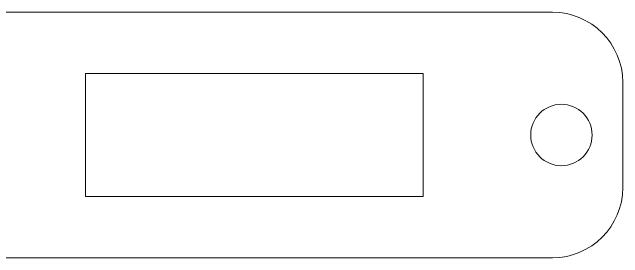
# Model space of a CAD drawing. Header units: millimetres. Extents: x -81 to 85, y -68 to 71.
# Drawn here: x 44.86 to 84.64, y 9.79 to 25.79 of the extents above; entities that cross this region are included whole.
import ezdxf

# ---------------------------------------------------------------- set-up
doc = ezdxf.new("R2010")
doc.units = ezdxf.units.MM
doc.header["$MEASUREMENT"] = 0
doc.layers.add('Layer 1', color=7, linetype='Continuous')

msp = doc.modelspace()

# ---------------------------------------------------------------- linework, layer by layer
at = {"layer": 'Layer 1', "color": 250, "lineweight": 18}
msp.add_lwpolyline([(49.6446, 13.7911), (71.6444, 13.7911), (71.6444, 21.7911), (49.6446, 21.7911), (49.6446, 13.7911)], close=True, dxfattribs=at)
at = {"layer": 'Layer 1', "color": 250, "lineweight": 9}
msp.add_ellipse((80.6446, 17.7912), major_axis=(0, 2), ratio=1, dxfattribs=at)
msp.add_open_spline([(11.216, 25.7912), (11.216, 25.7912), (80.0732, 25.7912), (80.0732, 25.7912), (80.0732, 25.7912), (82.5875, 25.7912), (84.6446, 23.7341), (84.6446, 21.2198), (84.6446, 21.2198), (84.6446, 21.2198), (84.6446, 14.3626), (84.6446, 14.3626), (84.6446, 14.3626), (84.6446, 11.8483), (82.5875, 9.7912), (80.0732, 9.7912), (80.0732, 9.7912), (80.0732, 9.7912), (11.216, 9.7912), (11.216, 9.7912), (11.216, 9.7912), (8.7017, 9.7912), (6.6446, 11.8483), (6.6446, 14.3626), (6.6446, 14.3626), (6.6446, 14.3626), (6.6446, 21.2198), (6.6446, 21.2198), (6.6446, 21.2198), (6.6446, 23.7341), (8.7017, 25.7912), (11.216, 25.7912)], degree=3, knots=[0, 0, 0, 0, 0.1111111, 0.1111111, 0.1111111, 0.1111111, 0.2222222, 0.2222222, 0.2222222, 0.2222222, 0.3333333, 0.3333333, 0.3333333, 0.3333333, 0.4444444, 0.4444444, 0.4444444, 0.4444444, 0.5555556, 0.5555556, 0.5555556, 0.5555556, 0.6666667, 0.6666667, 0.6666667, 0.6666667, 0.7777778, 0.7777778, 0.7777778, 0.7777778, 1, 1, 1, 1], dxfattribs=at)

doc.saveas('drawing.dxf')
